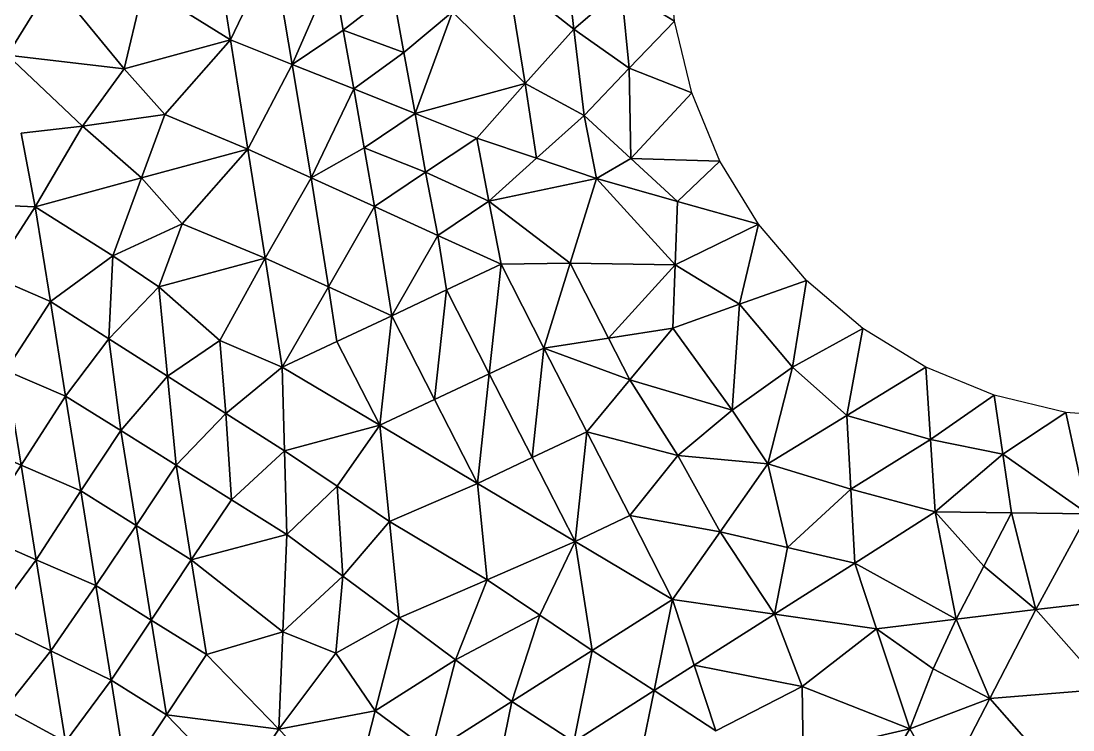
# Model space of a CAD drawing. Extents: x 100 to 350, y 100 to 150.
# Drawn here: x 276.25 to 298.58, y 108.38 to 123.44 of the extents above; entities that cross this region are included whole.
import ezdxf

# ---------------------------------------------------------------- set-up
doc = ezdxf.new("R2010")
doc.units = 0

msp = doc.modelspace()

# ---------------------------------------------------------------- linework, layer by layer
at = {"color": 1}
for p, q in [((280.334042, 125.352804), (280.699942, 123.035889)), ((280.699942, 123.035889), (280.334042, 125.352804)), ((287.767428, 125.097831), (287.988013, 123.264365)), ((287.988013, 123.264365), (287.767428, 125.097831)), ((280.699942, 123.035889), (281.603466, 124.922432)), ((281.603466, 124.922432), (280.699942, 123.035889)), ((281.603466, 124.922432), (282.006897, 122.514909)), ((282.006897, 122.514909), (281.603466, 124.922432)), ((282.006897, 122.514909), (282.87289, 124.49206)), ((282.87289, 124.49206), (282.006897, 122.514909)), ((283.093371, 123.242995), (282.87289, 124.49206)), ((282.87289, 124.49206), (283.093371, 123.242995)), ((275.966171, 122.711876), (276.926472, 124.271984)), ((276.926472, 124.271984), (275.966171, 122.711876)), ((278.443652, 122.423347), (276.926472, 124.271984)), ((276.926472, 124.271984), (278.443652, 122.423347)), ((278.858176, 124.183223), (278.443652, 122.423347)), ((278.443652, 122.423347), (278.858176, 124.183223)), ((280.699942, 123.035889), (278.858176, 124.183223)), ((278.858176, 124.183223), (280.699942, 123.035889)), ((286.957888, 122.108167), (286.589583, 124.364574)), ((286.589583, 124.364574), (286.957888, 122.108167)), ((287.988013, 123.264365), (286.589583, 124.364574)), ((286.589583, 124.364574), (287.988013, 123.264365)), ((284.142314, 124.061689), (283.093371, 123.242995)), ((283.093371, 123.242995), (284.142314, 124.061689)), ((284.142314, 124.061689), (284.381561, 122.767319)), ((284.381561, 122.767319), (284.142314, 124.061689)), ((287.988013, 123.264365), (288.994007, 124.132183)), ((288.994007, 124.132183), (287.988013, 123.264365)), ((289.165858, 122.433277), (288.994007, 124.132183)), ((288.994007, 124.132183), (289.165858, 122.433277)), ((290.123117, 123.435655), (288.994007, 124.132183)), ((288.994007, 124.132183), (290.123117, 123.435655)), ((284.381561, 122.767319), (285.411738, 123.631317)), ((285.411738, 123.631317), (284.381561, 122.767319)), ((285.411738, 123.631317), (284.620808, 121.472949)), ((284.620808, 121.472949), (285.411738, 123.631317)), ((286.957888, 122.108167), (285.411738, 123.631317)), ((285.411738, 123.631317), (286.957888, 122.108167)), ((289.165858, 122.433277), (290.123117, 123.435655)), ((290.123117, 123.435655), (289.165858, 122.433277)), ((283.093371, 123.242995), (282.006897, 122.514909)), ((282.006897, 122.514909), (283.093371, 123.242995)), ((283.313853, 121.993929), (283.093371, 123.242995)), ((283.093371, 123.242995), (283.313853, 121.993929)), ((284.381561, 122.767319), (283.093371, 123.242995)), ((283.093371, 123.242995), (284.381561, 122.767319)), ((286.957888, 122.108167), (287.988013, 123.264365)), ((287.988013, 123.264365), (286.957888, 122.108167)), ((289.165858, 122.433277), (287.988013, 123.264365)), ((287.988013, 123.264365), (288.208599, 121.430899)), ((287.988013, 123.264365), (289.165858, 122.433277)), ((288.208599, 121.430899), (287.988013, 123.264365)), ((280.699942, 123.035889), (278.443652, 122.423347)), ((278.443652, 122.423347), (280.699942, 123.035889)), ((279.303489, 121.448653), (280.699942, 123.035889)), ((280.699942, 123.035889), (279.303489, 121.448653)), ((281.065842, 120.718975), (280.699942, 123.035889)), ((282.006897, 122.514909), (280.699942, 123.035889)), ((280.699942, 123.035889), (281.065842, 120.718975)), ((280.699942, 123.035889), (282.006897, 122.514909)), ((275.966171, 122.711876), (278.443652, 122.423347)), ((278.443652, 122.423347), (275.966171, 122.711876)), ((275.966171, 122.711876), (277.554715, 121.206565)), ((277.554715, 121.206565), (275.966171, 122.711876)), ((283.313853, 121.993929), (284.381561, 122.767319)), ((284.381561, 122.767319), (283.313853, 121.993929)), ((284.381561, 122.767319), (284.620808, 121.472949)), ((284.620808, 121.472949), (284.381561, 122.767319)), ((277.554715, 121.206565), (278.443652, 122.423347)), ((278.443652, 122.423347), (277.554715, 121.206565)), ((278.443652, 122.423347), (279.303489, 121.448653)), ((279.303489, 121.448653), (278.443652, 122.423347)), ((282.006897, 122.514909), (281.065842, 120.718975)), ((281.065842, 120.718975), (282.006897, 122.514909)), ((282.006897, 122.514909), (282.410329, 120.107386)), ((283.313853, 121.993929), (282.006897, 122.514909)), ((282.410329, 120.107386), (282.006897, 122.514909)), ((282.006897, 122.514909), (283.313853, 121.993929)), ((288.208599, 121.430899), (289.165858, 122.433277)), ((289.165858, 122.433277), (288.208599, 121.430899)), ((290.489435, 121.90983), (289.165858, 122.433277)), ((289.165858, 122.433277), (289.19841, 120.518793)), ((289.19841, 120.518793), (289.165858, 122.433277)), ((289.165858, 122.433277), (290.489435, 121.90983)), ((282.410329, 120.107386), (283.313853, 121.993929)), ((283.313853, 121.993929), (282.410329, 120.107386)), ((283.313853, 121.993929), (284.620808, 121.472949)), ((283.534334, 120.744863), (283.313853, 121.993929)), ((284.620808, 121.472949), (283.313853, 121.993929)), ((283.313853, 121.993929), (283.534334, 120.744863)), ((284.620808, 121.472949), (286.957888, 122.108167)), ((286.957888, 122.108167), (284.620808, 121.472949)), ((285.927763, 120.951969), (286.957888, 122.108167)), ((286.957888, 122.108167), (285.927763, 120.951969)), ((287.197187, 120.521597), (286.957888, 122.108167)), ((288.208599, 121.430899), (286.957888, 122.108167)), ((286.957888, 122.108167), (287.197187, 120.521597)), ((286.957888, 122.108167), (288.208599, 121.430899)), ((290.489435, 121.90983), (289.19841, 120.518793)), ((289.19841, 120.518793), (290.489435, 121.90983)), ((279.303489, 121.448653), (277.554715, 121.206565)), ((277.554715, 121.206565), (279.303489, 121.448653)), ((278.809552, 120.106433), (279.303489, 121.448653)), ((279.303489, 121.448653), (278.809552, 120.106433)), ((279.303489, 121.448653), (281.065842, 120.718975)), ((281.065842, 120.718975), (279.303489, 121.448653)), ((284.620808, 121.472949), (283.534334, 120.744863)), ((283.534334, 120.744863), (284.620808, 121.472949)), ((284.841289, 120.223883), (284.620808, 121.472949)), ((284.620808, 121.472949), (285.927763, 120.951969)), ((285.927763, 120.951969), (284.620808, 121.472949)), ((284.620808, 121.472949), (284.841289, 120.223883)), ((287.197187, 120.521597), (288.208599, 121.430899)), ((288.208599, 121.430899), (287.197187, 120.521597)), ((288.208599, 121.430899), (289.19841, 120.518793)), ((289.19841, 120.518793), (288.208599, 121.430899)), ((288.208599, 121.430899), (288.466612, 120.091225)), ((288.466612, 120.091225), (288.208599, 121.430899)), ((277.554715, 121.206565), (276.252163, 121.055194)), ((276.252163, 121.055194), (277.554715, 121.206565)), ((276.252163, 121.055194), (276.553263, 119.49389)), ((276.553263, 119.49389), (276.252163, 121.055194)), ((276.553263, 119.49389), (277.554715, 121.206565)), ((277.554715, 121.206565), (276.553263, 119.49389)), ((277.554715, 121.206565), (278.809552, 120.106433)), ((278.809552, 120.106433), (277.554715, 121.206565)), ((285.927763, 120.951969), (284.841289, 120.223883)), ((284.841289, 120.223883), (285.927763, 120.951969)), ((285.927763, 120.951969), (287.197187, 120.521597)), ((286.185776, 119.612295), (285.927763, 120.951969)), ((287.197187, 120.521597), (285.927763, 120.951969)), ((285.927763, 120.951969), (286.185776, 119.612295)), ((281.065842, 120.718975), (278.809552, 120.106433)), ((278.809552, 120.106433), (281.065842, 120.718975)), ((279.669389, 119.131738), (281.065842, 120.718975)), ((281.065842, 120.718975), (279.669389, 119.131738)), ((282.410329, 120.107386), (281.065842, 120.718975)), ((281.065842, 120.718975), (281.431742, 118.402061)), ((281.065842, 120.718975), (282.410329, 120.107386)), ((281.431742, 118.402061), (281.065842, 120.718975)), ((283.534334, 120.744863), (282.410329, 120.107386)), ((282.410329, 120.107386), (283.534334, 120.744863)), ((283.534334, 120.744863), (284.841289, 120.223883)), ((283.754815, 119.495798), (283.534334, 120.744863)), ((283.534334, 120.744863), (283.754815, 119.495798)), ((284.841289, 120.223883), (283.534334, 120.744863)), ((286.185776, 119.612295), (287.197187, 120.521597)), ((287.197187, 120.521597), (286.185776, 119.612295)), ((287.197187, 120.521597), (288.466612, 120.091225)), ((288.466612, 120.091225), (287.197187, 120.521597)), ((288.466612, 120.091225), (289.19841, 120.518793)), ((289.19841, 120.518793), (288.466612, 120.091225)), ((289.19841, 120.518793), (291.089935, 120.460095)), ((289.19841, 120.518793), (290.188221, 119.606686)), ((291.089935, 120.460095), (289.19841, 120.518793)), ((290.188221, 119.606686), (289.19841, 120.518793)), ((291.089935, 120.460095), (290.188221, 119.606686)), ((290.188221, 119.606686), (291.089935, 120.460095)), ((284.841289, 120.223883), (283.754815, 119.495798)), ((283.754815, 119.495798), (284.841289, 120.223883)), ((285.099302, 118.884209), (284.841289, 120.223883)), ((284.841289, 120.223883), (286.185776, 119.612295)), ((284.841289, 120.223883), (285.099302, 118.884209)), ((286.185776, 119.612295), (284.841289, 120.223883)), ((278.809552, 120.106433), (276.553263, 119.49389)), ((276.553263, 119.49389), (278.809552, 120.106433)), ((278.20014, 118.449136), (278.809552, 120.106433)), ((278.809552, 120.106433), (278.20014, 118.449136)), ((278.809552, 120.106433), (279.669389, 119.131738)), ((279.669389, 119.131738), (278.809552, 120.106433)), ((281.431742, 118.402061), (282.410329, 120.107386)), ((282.410329, 120.107386), (281.431742, 118.402061)), ((283.754815, 119.495798), (282.410329, 120.107386)), ((282.410329, 120.107386), (282.776229, 117.790472)), ((282.410329, 120.107386), (283.754815, 119.495798)), ((282.776229, 117.790472), (282.410329, 120.107386)), ((288.466612, 120.091225), (286.185776, 119.612295)), ((286.185776, 119.612295), (288.466612, 120.091225)), ((288.466612, 120.091225), (287.910418, 118.292028)), ((287.910418, 118.292028), (288.466612, 120.091225)), ((290.137733, 118.26214), (288.466612, 120.091225)), ((288.466612, 120.091225), (290.188221, 119.606686)), ((290.188221, 119.606686), (288.466612, 120.091225)), ((288.466612, 120.091225), (290.137733, 118.26214)), ((275.299415, 119.542776), (276.553263, 119.49389)), ((276.553263, 119.49389), (275.299415, 119.542776)), ((276.553263, 119.49389), (275.608068, 118.029162)), ((275.608068, 118.029162), (276.553263, 119.49389)), ((276.553263, 119.49389), (278.20014, 118.449136)), ((278.20014, 118.449136), (276.553263, 119.49389)), ((276.553263, 119.49389), (276.875433, 117.483247)), ((276.875433, 117.483247), (276.553263, 119.49389)), ((282.776229, 117.790472), (283.754815, 119.495798)), ((283.754815, 119.495798), (282.776229, 117.790472)), ((285.099302, 118.884209), (283.754815, 119.495798)), ((283.754815, 119.495798), (284.120715, 117.178883)), ((283.754815, 119.495798), (285.099302, 118.884209)), ((284.120715, 117.178883), (283.754815, 119.495798)), ((286.185776, 119.612295), (285.099302, 118.884209)), ((285.099302, 118.884209), (286.185776, 119.612295)), ((286.443788, 118.272621), (286.185776, 119.612295)), ((286.185776, 119.612295), (286.443788, 118.272621)), ((287.910418, 118.292028), (286.185776, 119.612295)), ((286.185776, 119.612295), (287.910418, 118.292028)), ((290.188221, 119.606686), (290.137733, 118.26214)), ((290.137733, 118.26214), (290.188221, 119.606686)), ((291.90983, 119.122147), (290.188221, 119.606686)), ((290.188221, 119.606686), (291.90983, 119.122147)), ((278.20014, 118.449136), (279.669389, 119.131738)), ((279.669389, 119.131738), (278.20014, 118.449136)), ((279.175452, 117.789518), (279.669389, 119.131738)), ((279.669389, 119.131738), (279.175452, 117.789518)), ((279.669389, 119.131738), (281.431742, 118.402061)), ((281.431742, 118.402061), (279.669389, 119.131738)), ((290.137733, 118.26214), (291.90983, 119.122147)), ((291.90983, 119.122147), (290.137733, 118.26214)), ((291.90983, 119.122147), (291.508089, 117.423263)), ((291.508089, 117.423263), (291.90983, 119.122147)), ((284.120715, 117.178883), (285.099302, 118.884209)), ((285.099302, 118.884209), (284.120715, 117.178883)), ((286.443788, 118.272621), (285.099302, 118.884209)), ((285.099302, 118.884209), (285.282252, 117.725752)), ((285.099302, 118.884209), (286.443788, 118.272621)), ((285.282252, 117.725752), (285.099302, 118.884209)), ((276.875433, 117.483247), (278.20014, 118.449136)), ((278.20014, 118.449136), (276.875433, 117.483247)), ((278.11775, 116.689992), (278.20014, 118.449136)), ((278.20014, 118.449136), (278.11775, 116.689992)), ((278.20014, 118.449136), (279.175452, 117.789518)), ((279.175452, 117.789518), (278.20014, 118.449136)), ((281.431742, 118.402061), (279.175452, 117.789518)), ((279.175452, 117.789518), (281.431742, 118.402061)), ((280.473458, 116.655389), (281.431742, 118.402061)), ((281.431742, 118.402061), (280.473458, 116.655389)), ((282.776229, 117.790472), (281.431742, 118.402061)), ((281.431742, 118.402061), (281.797642, 116.085146)), ((281.797642, 116.085146), (281.431742, 118.402061)), ((281.431742, 118.402061), (282.776229, 117.790472)), ((286.443788, 118.272621), (285.282252, 117.725752)), ((285.282252, 117.725752), (286.443788, 118.272621)), ((286.192689, 115.945962), (286.443788, 118.272621)), ((286.443788, 118.272621), (286.192689, 115.945962)), ((287.910418, 118.292028), (286.443788, 118.272621)), ((286.443788, 118.272621), (287.910418, 118.292028)), ((286.443788, 118.272621), (287.354225, 116.492831)), ((287.354225, 116.492831), (286.443788, 118.272621)), ((287.354225, 116.492831), (287.910418, 118.292028)), ((287.910418, 118.292028), (287.354225, 116.492831)), ((287.910418, 118.292028), (290.137733, 118.26214)), ((290.137733, 118.26214), (287.910418, 118.292028)), ((287.910418, 118.292028), (288.720736, 116.705213)), ((288.720736, 116.705213), (287.910418, 118.292028)), ((290.137733, 118.26214), (288.720736, 116.705213)), ((288.720736, 116.705213), (290.137733, 118.26214)), ((290.087246, 116.917594), (290.137733, 118.26214)), ((290.137733, 118.26214), (290.087246, 116.917594)), ((291.508089, 117.423263), (290.137733, 118.26214)), ((290.137733, 118.26214), (291.508089, 117.423263)), ((275.608068, 118.029162), (276.875433, 117.483247)), ((276.875433, 117.483247), (275.608068, 118.029162)), ((291.508089, 117.423263), (292.928932, 117.928932)), ((292.928932, 117.928932), (291.508089, 117.423263)), ((292.928932, 117.928932), (292.63255, 116.088463)), ((292.63255, 116.088463), (292.928932, 117.928932)), ((279.175452, 117.789518), (278.11775, 116.689992)), ((278.11775, 116.689992), (279.175452, 117.789518)), ((279.175452, 117.789518), (280.473458, 116.655389)), ((279.360068, 115.896738), (279.175452, 117.789518)), ((280.473458, 116.655389), (279.175452, 117.789518)), ((279.175452, 117.789518), (279.360068, 115.896738)), ((281.797642, 116.085146), (282.776229, 117.790472)), ((282.776229, 117.790472), (281.797642, 116.085146)), ((282.776229, 117.790472), (284.120715, 117.178883)), ((284.120715, 117.178883), (282.776229, 117.790472)), ((282.776229, 117.790472), (282.959179, 116.632015)), ((282.959179, 116.632015), (282.776229, 117.790472)), ((285.282252, 117.725752), (284.120715, 117.178883)), ((284.120715, 117.178883), (285.282252, 117.725752)), ((285.282252, 117.725752), (285.031152, 115.399094)), ((285.031152, 115.399094), (285.282252, 117.725752)), ((285.282252, 117.725752), (286.192689, 115.945962)), ((286.192689, 115.945962), (285.282252, 117.725752)), ((275.930238, 116.018518), (276.875433, 117.483247)), ((276.875433, 117.483247), (275.930238, 116.018518)), ((276.875433, 117.483247), (278.11775, 116.689992)), ((278.11775, 116.689992), (276.875433, 117.483247)), ((276.875433, 117.483247), (277.197602, 115.472604)), ((277.197602, 115.472604), (276.875433, 117.483247)), ((291.508089, 117.423263), (290.087246, 116.917594)), ((290.087246, 116.917594), (291.508089, 117.423263)), ((291.350319, 115.176316), (291.508089, 117.423263)), ((291.508089, 117.423263), (291.350319, 115.176316)), ((291.508089, 117.423263), (292.63255, 116.088463)), ((292.63255, 116.088463), (291.508089, 117.423263)), ((284.120715, 117.178883), (282.959179, 116.632015)), ((282.959179, 116.632015), (284.120715, 117.178883)), ((283.869615, 114.852225), (284.120715, 117.178883)), ((284.120715, 117.178883), (283.869615, 114.852225)), ((285.031152, 115.399094), (284.120715, 117.178883)), ((284.120715, 117.178883), (285.031152, 115.399094)), ((290.087246, 116.917594), (288.720736, 116.705213)), ((288.720736, 116.705213), (290.087246, 116.917594)), ((290.087246, 116.917594), (289.175954, 115.815318)), ((289.175954, 115.815318), (290.087246, 116.917594)), ((291.350319, 115.176316), (290.087246, 116.917594)), ((290.087246, 116.917594), (291.350319, 115.176316)), ((294.122147, 116.90983), (292.63255, 116.088463)), ((292.63255, 116.088463), (294.122147, 116.90983)), ((293.781968, 115.06079), (294.122147, 116.90983)), ((294.122147, 116.90983), (293.781968, 115.06079)), ((278.11775, 116.689992), (277.197602, 115.472604)), ((277.197602, 115.472604), (278.11775, 116.689992)), ((279.360068, 115.896738), (278.11775, 116.689992)), ((278.11775, 116.689992), (278.371143, 114.73828)), ((278.371143, 114.73828), (278.11775, 116.689992)), ((278.11775, 116.689992), (279.360068, 115.896738)), ((279.360068, 115.896738), (280.473458, 116.655389)), ((280.473458, 116.655389), (279.360068, 115.896738)), ((280.473458, 116.655389), (281.797642, 116.085146)), ((280.602386, 115.103483), (280.473458, 116.655389)), ((281.797642, 116.085146), (280.473458, 116.655389)), ((280.473458, 116.655389), (280.602386, 115.103483)), ((282.959179, 116.632015), (281.797642, 116.085146)), ((281.797642, 116.085146), (282.959179, 116.632015)), ((282.959179, 116.632015), (283.869615, 114.852225)), ((283.869615, 114.852225), (282.959179, 116.632015)), ((288.720736, 116.705213), (287.354225, 116.492831)), ((287.354225, 116.492831), (288.720736, 116.705213)), ((288.720736, 116.705213), (289.175954, 115.815318)), ((289.175954, 115.815318), (288.720736, 116.705213)), ((287.354225, 116.492831), (286.192689, 115.945962)), ((286.192689, 115.945962), (287.354225, 116.492831)), ((287.103126, 114.166172), (287.354225, 116.492831)), ((287.354225, 116.492831), (287.103126, 114.166172)), ((288.264662, 114.713041), (287.354225, 116.492831)), ((289.175954, 115.815318), (287.354225, 116.492831)), ((287.354225, 116.492831), (288.264662, 114.713041)), ((287.354225, 116.492831), (289.175954, 115.815318)), ((275.930238, 116.018518), (276.252408, 114.007875)), ((277.197602, 115.472604), (275.930238, 116.018518)), ((275.930238, 116.018518), (277.197602, 115.472604)), ((276.252408, 114.007875), (275.930238, 116.018518)), ((281.797642, 116.085146), (280.602386, 115.103483)), ((280.602386, 115.103483), (281.797642, 116.085146)), ((281.844704, 114.310228), (281.797642, 116.085146)), ((283.869615, 114.852225), (281.797642, 116.085146)), ((281.797642, 116.085146), (281.844704, 114.310228)), ((281.797642, 116.085146), (283.869615, 114.852225)), ((286.192689, 115.945962), (285.031152, 115.399094)), ((285.031152, 115.399094), (286.192689, 115.945962)), ((285.941589, 113.619304), (286.192689, 115.945962)), ((286.192689, 115.945962), (285.941589, 113.619304)), ((286.192689, 115.945962), (287.103126, 114.166172)), ((287.103126, 114.166172), (286.192689, 115.945962)), ((291.350319, 115.176316), (292.63255, 116.088463)), ((292.63255, 116.088463), (291.350319, 115.176316)), ((292.63255, 116.088463), (292.103842, 114.031646)), ((292.103842, 114.031646), (292.63255, 116.088463)), ((292.63255, 116.088463), (293.781968, 115.06079)), ((293.781968, 115.06079), (292.63255, 116.088463)), ((293.781968, 115.06079), (295.460095, 116.089935)), ((295.460095, 116.089935), (293.781968, 115.06079)), ((295.560955, 114.550597), (295.460095, 116.089935)), ((295.460095, 116.089935), (295.560955, 114.550597)), ((278.371143, 114.73828), (279.360068, 115.896738)), ((279.360068, 115.896738), (278.371143, 114.73828)), ((279.360068, 115.896738), (280.602386, 115.103483)), ((280.602386, 115.103483), (279.360068, 115.896738)), ((279.360068, 115.896738), (279.544684, 114.003957)), ((279.544684, 114.003957), (279.360068, 115.896738)), ((289.175954, 115.815318), (288.264662, 114.713041)), ((288.264662, 114.713041), (289.175954, 115.815318)), ((289.175954, 115.815318), (291.350319, 115.176316)), ((291.350319, 115.176316), (289.175954, 115.815318)), ((289.175954, 115.815318), (290.194094, 114.210354)), ((290.194094, 114.210354), (289.175954, 115.815318)), ((277.197602, 115.472604), (276.252408, 114.007875)), ((276.252408, 114.007875), (277.197602, 115.472604)), ((277.519772, 113.46196), (277.197602, 115.472604)), ((278.371143, 114.73828), (277.197602, 115.472604)), ((277.197602, 115.472604), (277.519772, 113.46196)), ((277.197602, 115.472604), (278.371143, 114.73828)), ((295.560955, 114.550597), (296.90983, 115.489435)), ((296.90983, 115.489435), (295.560955, 114.550597)), ((297.094502, 114.239746), (296.90983, 115.489435)), ((296.90983, 115.489435), (297.094502, 114.239746)), ((285.031152, 115.399094), (283.869615, 114.852225)), ((283.869615, 114.852225), (285.031152, 115.399094)), ((285.031152, 115.399094), (285.941589, 113.619304)), ((285.941589, 113.619304), (285.031152, 115.399094)), ((280.602386, 115.103483), (279.544684, 114.003957)), ((279.544684, 114.003957), (280.602386, 115.103483)), ((281.844704, 114.310228), (280.602386, 115.103483)), ((280.602386, 115.103483), (280.718225, 113.269634)), ((280.718225, 113.269634), (280.602386, 115.103483)), ((280.602386, 115.103483), (281.844704, 114.310228)), ((290.194094, 114.210354), (291.350319, 115.176316)), ((291.350319, 115.176316), (290.194094, 114.210354)), ((292.103842, 114.031646), (291.350319, 115.176316)), ((291.350319, 115.176316), (292.103842, 114.031646)), ((293.781968, 115.06079), (292.103842, 114.031646)), ((292.103842, 114.031646), (293.781968, 115.06079)), ((295.560955, 114.550597), (293.781968, 115.06079)), ((293.781968, 115.06079), (293.868855, 113.494028)), ((293.868855, 113.494028), (293.781968, 115.06079)), ((293.781968, 115.06079), (295.560955, 114.550597)), ((298.435655, 115.123117), (297.094502, 114.239746)), ((297.094502, 114.239746), (298.435655, 115.123117)), ((298.435655, 115.123117), (298.896534, 112.968855)), ((298.896534, 112.968855), (298.435655, 115.123117)), ((283.869615, 114.852225), (281.844704, 114.310228)), ((281.844704, 114.310228), (283.869615, 114.852225)), ((282.9604, 113.558268), (283.869615, 114.852225)), ((283.869615, 114.852225), (282.9604, 113.558268)), ((285.941589, 113.619304), (283.869615, 114.852225)), ((283.869615, 114.852225), (284.076096, 112.806309)), ((284.076096, 112.806309), (283.869615, 114.852225)), ((283.869615, 114.852225), (285.941589, 113.619304)), ((277.519772, 113.46196), (278.371143, 114.73828)), ((278.371143, 114.73828), (277.519772, 113.46196)), ((278.371143, 114.73828), (278.693313, 112.727637)), ((279.544684, 114.003957), (278.371143, 114.73828)), ((278.371143, 114.73828), (279.544684, 114.003957)), ((278.693313, 112.727637), (278.371143, 114.73828)), ((288.264662, 114.713041), (287.103126, 114.166172)), ((287.103126, 114.166172), (288.264662, 114.713041)), ((288.013562, 112.386383), (288.264662, 114.713041)), ((288.264662, 114.713041), (288.013562, 112.386383)), ((289.175099, 112.933251), (288.264662, 114.713041)), ((290.194094, 114.210354), (288.264662, 114.713041)), ((288.264662, 114.713041), (289.175099, 112.933251)), ((288.264662, 114.713041), (290.194094, 114.210354)), ((276.252408, 114.007875), (274.985043, 114.55379)), ((274.985043, 114.55379), (276.252408, 114.007875)), ((293.868855, 113.494028), (295.560955, 114.550597)), ((295.560955, 114.550597), (293.868855, 113.494028)), ((297.094502, 114.239746), (295.560955, 114.550597)), ((295.560955, 114.550597), (295.661815, 113.011259)), ((295.661815, 113.011259), (295.560955, 114.550597)), ((295.560955, 114.550597), (297.094502, 114.239746)), ((280.718225, 113.269634), (281.844704, 114.310228)), ((281.844704, 114.310228), (280.718225, 113.269634)), ((281.844704, 114.310228), (282.9604, 113.558268)), ((282.9604, 113.558268), (281.844704, 114.310228)), ((281.844704, 114.310228), (281.891765, 112.53531)), ((281.891765, 112.53531), (281.844704, 114.310228)), ((287.103126, 114.166172), (285.941589, 113.619304)), ((285.941589, 113.619304), (287.103126, 114.166172)), ((287.103126, 114.166172), (288.013562, 112.386383)), ((288.013562, 112.386383), (287.103126, 114.166172)), ((289.175099, 112.933251), (290.194094, 114.210354)), ((290.194094, 114.210354), (289.175099, 112.933251)), ((290.194094, 114.210354), (292.103842, 114.031646)), ((291.094689, 112.592554), (290.194094, 114.210354)), ((292.103842, 114.031646), (290.194094, 114.210354)), ((290.194094, 114.210354), (291.094689, 112.592554)), ((295.661815, 113.011259), (297.094502, 114.239746)), ((297.094502, 114.239746), (295.661815, 113.011259)), ((297.094502, 114.239746), (297.279174, 112.990057)), ((298.896534, 112.968855), (297.094502, 114.239746)), ((297.279174, 112.990057), (297.094502, 114.239746)), ((297.094502, 114.239746), (298.896534, 112.968855)), ((276.252408, 114.007875), (275.307213, 112.543147)), ((275.307213, 112.543147), (276.252408, 114.007875)), ((276.252408, 114.007875), (276.574577, 111.997232)), ((277.519772, 113.46196), (276.252408, 114.007875)), ((276.574577, 111.997232), (276.252408, 114.007875)), ((276.252408, 114.007875), (277.519772, 113.46196)), ((279.544684, 114.003957), (278.693313, 112.727637)), ((278.693313, 112.727637), (279.544684, 114.003957)), ((279.544684, 114.003957), (280.718225, 113.269634)), ((279.866854, 111.993314), (279.544684, 114.003957)), ((280.718225, 113.269634), (279.544684, 114.003957)), ((279.544684, 114.003957), (279.866854, 111.993314)), ((292.103842, 114.031646), (291.094689, 112.592554)), ((291.094689, 112.592554), (292.103842, 114.031646)), ((292.525215, 112.25991), (292.103842, 114.031646)), ((292.103842, 114.031646), (293.868855, 113.494028)), ((293.868855, 113.494028), (292.103842, 114.031646)), ((292.103842, 114.031646), (292.525215, 112.25991)), ((276.574577, 111.997232), (277.519772, 113.46196)), ((277.519772, 113.46196), (276.574577, 111.997232)), ((278.693313, 112.727637), (277.519772, 113.46196)), ((277.519772, 113.46196), (277.841942, 111.451317)), ((277.519772, 113.46196), (278.693313, 112.727637)), ((277.841942, 111.451317), (277.519772, 113.46196)), ((281.891765, 112.53531), (282.9604, 113.558268)), ((282.9604, 113.558268), (281.891765, 112.53531)), ((282.9604, 113.558268), (283.087171, 111.647852)), ((284.076096, 112.806309), (282.9604, 113.558268)), ((282.9604, 113.558268), (284.076096, 112.806309)), ((283.087171, 111.647852), (282.9604, 113.558268)), ((284.076096, 112.806309), (285.941589, 113.619304)), ((285.941589, 113.619304), (284.076096, 112.806309)), ((288.013562, 112.386383), (285.941589, 113.619304)), ((285.941589, 113.619304), (286.14807, 111.573388)), ((286.14807, 111.573388), (285.941589, 113.619304)), ((285.941589, 113.619304), (288.013562, 112.386383)), ((292.525215, 112.25991), (293.868855, 113.494028)), ((293.868855, 113.494028), (292.525215, 112.25991)), ((293.868855, 113.494028), (295.661815, 113.011259)), ((293.868855, 113.494028), (293.955741, 111.927265)), ((295.661815, 113.011259), (293.868855, 113.494028)), ((293.955741, 111.927265), (293.868855, 113.494028)), ((279.866854, 111.993314), (280.718225, 113.269634)), ((280.718225, 113.269634), (279.866854, 111.993314)), ((280.718225, 113.269634), (281.891765, 112.53531)), ((281.891765, 112.53531), (280.718225, 113.269634)), ((295.661815, 113.011259), (293.955741, 111.927265)), ((293.955741, 111.927265), (295.661815, 113.011259)), ((296.103433, 110.735396), (295.661815, 113.011259)), ((295.661815, 113.011259), (297.279174, 112.990057)), ((296.691304, 111.862727), (295.661815, 113.011259)), ((295.661815, 113.011259), (296.103433, 110.735396)), ((297.279174, 112.990057), (295.661815, 113.011259)), ((295.661815, 113.011259), (296.691304, 111.862727)), ((284.076096, 112.806309), (283.087171, 111.647852)), ((283.087171, 111.647852), (284.076096, 112.806309)), ((286.14807, 111.573388), (284.076096, 112.806309)), ((284.076096, 112.806309), (284.282577, 110.760393)), ((284.282577, 110.760393), (284.076096, 112.806309)), ((284.076096, 112.806309), (286.14807, 111.573388)), ((289.175099, 112.933251), (288.013562, 112.386383)), ((288.013562, 112.386383), (289.175099, 112.933251)), ((290.085536, 111.153461), (289.175099, 112.933251)), ((291.094689, 112.592554), (289.175099, 112.933251)), ((289.175099, 112.933251), (290.085536, 111.153461)), ((289.175099, 112.933251), (291.094689, 112.592554)), ((296.691304, 111.862727), (297.279174, 112.990057)), ((297.279174, 112.990057), (296.691304, 111.862727)), ((297.279174, 112.990057), (298.896534, 112.968855)), ((297.279174, 112.990057), (297.793068, 110.93771)), ((298.896534, 112.968855), (297.279174, 112.990057)), ((297.793068, 110.93771), (297.279174, 112.990057)), ((298.896534, 112.968855), (297.793068, 110.93771)), ((297.793068, 110.93771), (298.896534, 112.968855)), ((278.693313, 112.727637), (277.841942, 111.451317)), ((277.841942, 111.451317), (278.693313, 112.727637)), ((279.866854, 111.993314), (278.693313, 112.727637)), ((278.693313, 112.727637), (279.015483, 110.716994)), ((279.015483, 110.716994), (278.693313, 112.727637)), ((278.693313, 112.727637), (279.866854, 111.993314)), ((290.085536, 111.153461), (291.094689, 112.592554)), ((291.094689, 112.592554), (290.085536, 111.153461)), ((291.094689, 112.592554), (292.525215, 112.25991)), ((292.249667, 110.843272), (291.094689, 112.592554)), ((292.525215, 112.25991), (291.094689, 112.592554)), ((291.094689, 112.592554), (292.249667, 110.843272)), ((275.307213, 112.543147), (276.574577, 111.997232)), ((276.574577, 111.997232), (275.307213, 112.543147)), ((281.891765, 112.53531), (279.866854, 111.993314)), ((279.866854, 111.993314), (281.891765, 112.53531)), ((281.808449, 110.467695), (281.891765, 112.53531)), ((281.891765, 112.53531), (281.808449, 110.467695)), ((283.087171, 111.647852), (281.891765, 112.53531)), ((281.891765, 112.53531), (283.087171, 111.647852)), ((286.14807, 111.573388), (288.013562, 112.386383)), ((288.013562, 112.386383), (286.14807, 111.573388)), ((288.013562, 112.386383), (287.263766, 110.821428)), ((287.263766, 110.821428), (288.013562, 112.386383)), ((290.085536, 111.153461), (288.013562, 112.386383)), ((288.013562, 112.386383), (288.379462, 110.069468)), ((288.013562, 112.386383), (290.085536, 111.153461)), ((288.379462, 110.069468), (288.013562, 112.386383)), ((292.249667, 110.843272), (292.525215, 112.25991)), ((292.525215, 112.25991), (292.249667, 110.843272)), ((292.525215, 112.25991), (293.955741, 111.927265)), ((293.955741, 111.927265), (292.525215, 112.25991)), ((275.607517, 110.685639), (276.574577, 111.997232)), ((276.574577, 111.997232), (275.607517, 110.685639)), ((276.574577, 111.997232), (276.885815, 110.063156)), ((277.841942, 111.451317), (276.574577, 111.997232)), ((276.574577, 111.997232), (277.841942, 111.451317)), ((276.885815, 110.063156), (276.574577, 111.997232)), ((279.015483, 110.716994), (279.866854, 111.993314)), ((279.866854, 111.993314), (279.015483, 110.716994)), ((279.866854, 111.993314), (280.189023, 109.98267)), ((281.808449, 110.467695), (279.866854, 111.993314)), ((279.866854, 111.993314), (281.808449, 110.467695)), ((280.189023, 109.98267), (279.866854, 111.993314)), ((293.955741, 111.927265), (292.249667, 110.843272)), ((292.249667, 110.843272), (293.955741, 111.927265)), ((293.955741, 111.927265), (296.103433, 110.735396)), ((294.413799, 110.533083), (293.955741, 111.927265)), ((296.103433, 110.735396), (293.955741, 111.927265)), ((293.955741, 111.927265), (294.413799, 110.533083)), ((296.103433, 110.735396), (296.691304, 111.862727)), ((296.691304, 111.862727), (296.103433, 110.735396)), ((297.793068, 110.93771), (296.691304, 111.862727)), ((296.691304, 111.862727), (297.793068, 110.93771)), ((277.841942, 111.451317), (276.885815, 110.063156)), ((276.885815, 110.063156), (277.841942, 111.451317)), ((279.015483, 110.716994), (277.841942, 111.451317)), ((277.841942, 111.451317), (278.164112, 109.440674)), ((278.164112, 109.440674), (277.841942, 111.451317)), ((277.841942, 111.451317), (279.015483, 110.716994)), ((283.087171, 111.647852), (281.808449, 110.467695)), ((281.808449, 110.467695), (283.087171, 111.647852)), ((282.935048, 110.012992), (283.087171, 111.647852)), ((283.087171, 111.647852), (282.935048, 110.012992)), ((283.087171, 111.647852), (284.282577, 110.760393)), ((284.282577, 110.760393), (283.087171, 111.647852)), ((284.282577, 110.760393), (286.14807, 111.573388)), ((286.14807, 111.573388), (284.282577, 110.760393)), ((285.477983, 109.872934), (286.14807, 111.573388)), ((286.14807, 111.573388), (285.477983, 109.872934)), ((287.263766, 110.821428), (286.14807, 111.573388)), ((286.14807, 111.573388), (287.263766, 110.821428)), ((288.379462, 110.069468), (290.085536, 111.153461)), ((290.085536, 111.153461), (288.379462, 110.069468)), ((289.690557, 109.217282), (290.085536, 111.153461)), ((290.085536, 111.153461), (289.690557, 109.217282)), ((290.085536, 111.153461), (292.249667, 110.843272)), ((290.543594, 109.759279), (290.085536, 111.153461)), ((292.249667, 110.843272), (290.085536, 111.153461)), ((290.085536, 111.153461), (290.543594, 109.759279)), ((299.482702, 111.140024), (297.793068, 110.93771)), ((297.793068, 110.93771), (299.482702, 111.140024)), ((287.263766, 110.821428), (285.477983, 109.872934)), ((285.477983, 109.872934), (287.263766, 110.821428)), ((287.263766, 110.821428), (286.673389, 108.985475)), ((286.673389, 108.985475), (287.263766, 110.821428)), ((288.379462, 110.069468), (287.263766, 110.821428)), ((287.263766, 110.821428), (288.379462, 110.069468)), ((292.249667, 110.843272), (290.543594, 109.759279)), ((290.543594, 109.759279), (292.249667, 110.843272)), ((292.249667, 110.843272), (294.413799, 110.533083)), ((292.835117, 109.302143), (292.249667, 110.843272)), ((294.413799, 110.533083), (292.249667, 110.843272)), ((292.249667, 110.843272), (292.835117, 109.302143)), ((296.103433, 110.735396), (297.793068, 110.93771)), ((297.793068, 110.93771), (296.103433, 110.735396)), ((297.793068, 110.93771), (296.816275, 109.047321)), ((296.816275, 109.047321), (297.793068, 110.93771)), ((299.286698, 109.249634), (297.793068, 110.93771)), ((297.793068, 110.93771), (299.286698, 109.249634)), ((276.885815, 110.063156), (275.607517, 110.685639)), ((275.607517, 110.685639), (276.885815, 110.063156)), ((278.164112, 109.440674), (279.015483, 110.716994)), ((279.015483, 110.716994), (278.164112, 109.440674)), ((279.015483, 110.716994), (279.337652, 108.706351)), ((280.189023, 109.98267), (279.015483, 110.716994)), ((279.015483, 110.716994), (280.189023, 109.98267)), ((279.337652, 108.706351), (279.015483, 110.716994)), ((284.282577, 110.760393), (282.935048, 110.012992)), ((282.935048, 110.012992), (284.282577, 110.760393)), ((283.771909, 108.78894), (284.282577, 110.760393)), ((284.282577, 110.760393), (283.771909, 108.78894)), ((285.477983, 109.872934), (284.282577, 110.760393)), ((284.282577, 110.760393), (285.477983, 109.872934)), ((294.413799, 110.533083), (296.103433, 110.735396)), ((296.103433, 110.735396), (294.413799, 110.533083)), ((295.612982, 109.679992), (296.103433, 110.735396)), ((296.103433, 110.735396), (295.612982, 109.679992)), ((296.103433, 110.735396), (296.816275, 109.047321)), ((296.816275, 109.047321), (296.103433, 110.735396)), ((281.808449, 110.467695), (280.189023, 109.98267)), ((280.189023, 109.98267), (281.808449, 110.467695)), ((281.725133, 108.400079), (281.808449, 110.467695)), ((281.808449, 110.467695), (281.725133, 108.400079)), ((281.808449, 110.467695), (282.935048, 110.012992)), ((282.935048, 110.012992), (281.808449, 110.467695)), ((294.413799, 110.533083), (292.835117, 109.302143)), ((292.835117, 109.302143), (294.413799, 110.533083)), ((295.118421, 108.404167), (294.413799, 110.533083)), ((295.612982, 109.679992), (294.413799, 110.533083)), ((294.413799, 110.533083), (295.118421, 108.404167)), ((294.413799, 110.533083), (295.612982, 109.679992)), ((276.885815, 110.063156), (275.907822, 108.828131)), ((275.907822, 108.828131), (276.885815, 110.063156)), ((277.197052, 108.129081), (276.885815, 110.063156)), ((276.885815, 110.063156), (278.164112, 109.440674)), ((276.885815, 110.063156), (277.197052, 108.129081)), ((278.164112, 109.440674), (276.885815, 110.063156)), ((280.189023, 109.98267), (279.337652, 108.706351)), ((279.337652, 108.706351), (280.189023, 109.98267)), ((280.189023, 109.98267), (281.725133, 108.400079)), ((281.725133, 108.400079), (280.189023, 109.98267)), ((282.935048, 110.012992), (281.725133, 108.400079)), ((281.725133, 108.400079), (282.935048, 110.012992)), ((283.771909, 108.78894), (282.935048, 110.012992)), ((282.935048, 110.012992), (283.771909, 108.78894)), ((285.477983, 109.872934), (283.771909, 108.78894)), ((283.771909, 108.78894), (285.477983, 109.872934)), ((284.967315, 107.901481), (285.477983, 109.872934)), ((285.477983, 109.872934), (284.967315, 107.901481)), ((286.673389, 108.985475), (285.477983, 109.872934)), ((285.477983, 109.872934), (286.673389, 108.985475)), ((286.673389, 108.985475), (288.379462, 110.069468)), ((288.379462, 110.069468), (286.673389, 108.985475)), ((287.984484, 108.133289), (288.379462, 110.069468)), ((288.379462, 110.069468), (287.984484, 108.133289)), ((289.690557, 109.217282), (288.379462, 110.069468)), ((288.379462, 110.069468), (289.690557, 109.217282)), ((290.543594, 109.759279), (289.690557, 109.217282)), ((289.690557, 109.217282), (290.543594, 109.759279)), ((291.001652, 108.365096), (290.543594, 109.759279)), ((290.543594, 109.759279), (291.001652, 108.365096)), ((292.835117, 109.302143), (290.543594, 109.759279)), ((290.543594, 109.759279), (292.835117, 109.302143)), ((295.118421, 108.404167), (295.612982, 109.679992)), ((295.612982, 109.679992), (295.118421, 108.404167)), ((296.816275, 109.047321), (295.612982, 109.679992)), ((295.612982, 109.679992), (296.816275, 109.047321)), ((277.197052, 108.129081), (278.164112, 109.440674)), ((278.164112, 109.440674), (277.197052, 108.129081)), ((279.337652, 108.706351), (278.164112, 109.440674)), ((278.164112, 109.440674), (278.486281, 107.430031)), ((278.486281, 107.430031), (278.164112, 109.440674)), ((278.164112, 109.440674), (279.337652, 108.706351)), ((287.984484, 108.133289), (289.690557, 109.217282)), ((289.690557, 109.217282), (287.984484, 108.133289)), ((289.690557, 109.217282), (289.295578, 107.281103)), ((289.295578, 107.281103), (289.690557, 109.217282)), ((291.001652, 108.365096), (289.690557, 109.217282)), ((289.690557, 109.217282), (291.001652, 108.365096)), ((292.835117, 109.302143), (291.001652, 108.365096)), ((291.001652, 108.365096), (292.835117, 109.302143)), ((292.858705, 107.88183), (292.835117, 109.302143)), ((292.835117, 109.302143), (295.118421, 108.404167)), ((292.835117, 109.302143), (292.858705, 107.88183)), ((295.118421, 108.404167), (292.835117, 109.302143)), ((296.816275, 109.047321), (299.286698, 109.249634)), ((299.286698, 109.249634), (296.816275, 109.047321)), ((284.967315, 107.901481), (286.673389, 108.985475)), ((286.673389, 108.985475), (284.967315, 107.901481)), ((286.673389, 108.985475), (286.27841, 107.049295)), ((286.27841, 107.049295), (286.673389, 108.985475)), ((286.673389, 108.985475), (287.984484, 108.133289)), ((287.984484, 108.133289), (286.673389, 108.985475)), ((295.118421, 108.404167), (296.816275, 109.047321)), ((296.816275, 109.047321), (295.118421, 108.404167)), ((296.816275, 109.047321), (295.839481, 107.156931)), ((295.839481, 107.156931), (296.816275, 109.047321)), ((298.309905, 107.359245), (296.816275, 109.047321)), ((296.816275, 109.047321), (298.309905, 107.359245)), ((275.907822, 108.828131), (277.197052, 108.129081)), ((277.197052, 108.129081), (275.907822, 108.828131)), ((281.725133, 108.400079), (283.771909, 108.78894)), ((283.771909, 108.78894), (281.725133, 108.400079)), ((283.261242, 106.817488), (283.771909, 108.78894)), ((283.771909, 108.78894), (283.261242, 106.817488)), ((283.771909, 108.78894), (284.967315, 107.901481)), ((284.967315, 107.901481), (283.771909, 108.78894)), ((279.337652, 108.706351), (278.486281, 107.430031)), ((278.486281, 107.430031), (279.337652, 108.706351)), ((279.337652, 108.706351), (280.873762, 107.123759)), ((281.725133, 108.400079), (279.337652, 108.706351)), ((279.337652, 108.706351), (281.725133, 108.400079)), ((280.873762, 107.123759), (279.337652, 108.706351)), ((280.873762, 107.123759), (281.725133, 108.400079)), ((281.725133, 108.400079), (280.873762, 107.123759)), ((283.261242, 106.817488), (281.725133, 108.400079)), ((281.725133, 108.400079), (283.261242, 106.817488)), ((292.858705, 107.88183), (295.118421, 108.404167)), ((295.118421, 108.404167), (292.858705, 107.88183)), ((295.118421, 108.404167), (293.878625, 106.366831)), ((293.878625, 106.366831), (295.118421, 108.404167)), ((295.839481, 107.156931), (295.118421, 108.404167)), ((295.118421, 108.404167), (295.839481, 107.156931))]:
    msp.add_line(p, q, dxfattribs=at)
at = {"color": 7}
for p, q in [((290.123117, 123.435655), (290, 125)), ((290.489435, 121.90983), (290.123117, 123.435655)), ((291.089935, 120.460095), (290.489435, 121.90983)), ((291.90983, 119.122147), (291.089935, 120.460095)), ((292.928932, 117.928932), (291.90983, 119.122147)), ((294.122147, 116.90983), (292.928932, 117.928932)), ((295.460095, 116.089935), (294.122147, 116.90983)), ((296.90983, 115.489435), (295.460095, 116.089935)), ((298.435655, 115.123117), (296.90983, 115.489435)), ((300, 115), (298.435655, 115.123117))]:
    msp.add_line(p, q, dxfattribs=at)

doc.saveas('drawing.dxf')
